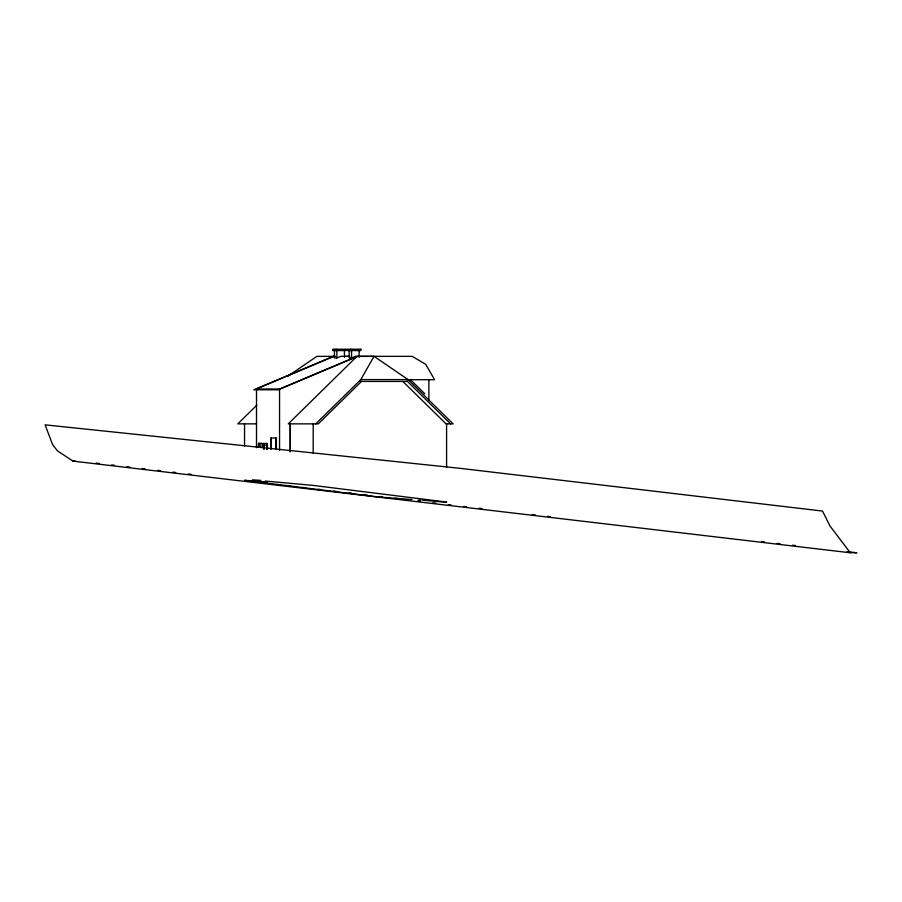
<?xml version="1.0" encoding="UTF-8"?>
<svg xmlns="http://www.w3.org/2000/svg" width="902" height="902" viewBox="0 0 902 902"><rect width="100%" height="100%" fill="white"/><g stroke="black" fill="none" stroke-linecap="round" stroke-linejoin="round"><path stroke-width="1.35" d="M315.734 423.861L360.811 379.584L374.037 356.358L408.076 379.584L453.154 423.861L446.05 423.861L402.844 381.422M256.822 405.167L237.801 423.861L256.777 423.861M287.411 376.484L316.906 356.358L333.943 356.358L333.379 356.594M361.488 381.422L318.282 423.861L288.279 423.861L356.989 356.358L279.552 388.987L256.506 388.987L256.506 447.708M333.176 356.358L253.834 389.788L278.414 389.788L357.756 356.358M256.506 388.987L333.943 356.358M334.45 350.562L334.45 357.959L336.841 357.959L340.674 356.358L349.277 356.358M349.164 350.562L349.164 357.959L351.555 357.959L355.388 356.358L374.037 356.358M332.996 356.346L335.318 356.346M345.534 356.346L349.705 356.346M358.038 356.346L412.203 356.346L425.733 364.363L434.606 379.697L406.599 379.697M360.811 379.584L408.076 379.584M359.706 381.422L407.411 381.422L450.605 423.861M261.512 443.344L258.468 443.344L258.468 447.279M267.026 445.16L263.835 445.16L263.835 449.14M847.102 551.629L856.9 552.791L850.18 552.622L829.964 525.956L822.523 511.062L460.73 468.409L45.1 424.842L52.541 444.472L57.311 450.774L73.017 461.125L75.396 461.125M260.734 480.383L252.38 479.864M418.404 500.182L420.941 500.182M412.045 499.539L377.961 496.946L244.543 480.326L267.24 482.006L264.557 481.476M446.591 502.301L422.587 500.182M96.232 463.098L99.017 463.425M111.589 464.913L114.374 465.24M126.945 466.717L129.73 467.044M142.302 468.533L145.087 468.86M157.658 470.337L160.443 470.675M172.868 472.141L175.665 472.468M188.236 473.945L191.032 474.272M287.456 485.648L290.252 485.975M302.824 487.463L305.62 487.79M318.203 489.267L320.988 489.606M333.571 491.083L336.378 491.41M348.973 492.898L351.769 493.225M364.363 494.713L367.159 495.04M379.753 496.528L382.549 496.855M395.144 498.344L397.94 498.671M417.536 500.982L420.332 501.309M432.926 502.797L435.722 503.124M448.317 504.613L451.113 504.94M463.707 506.428L466.503 506.755M479.097 508.243L481.893 508.57M532.27 514.512L535.066 514.839M547.661 516.327L550.457 516.654M761.75 541.572L764.546 541.899M777.141 543.387L779.937 543.714M792.531 545.203L795.327 545.53M73.017 461.125L850.439 552.791M446.591 502.042L313.186 485.411L265.549 481.07M410.478 379.697L424.786 393.757M290.207 423.861L290.252 451.71M446.591 423.861L446.591 467.135M428.867 379.697L428.867 400.567M359.131 350.562L359.131 357.316M351.555 350.562L351.555 357.959M350.754 349.209L350.754 350.562M344.429 350.562L344.429 357.316M336.841 350.562L336.841 357.959M336.051 349.209L336.051 350.562M313.186 423.861L313.186 453.244M290.286 423.861L290.286 451.598M279.552 388.987L279.552 450.323M276.395 449.061L276.395 438.011L270.701 438.011L270.701 449.027M275.764 438.011L275.764 449.061M271.333 438.011L271.333 449.027M267.409 448.993L267.409 443.48L262.719 443.48L262.719 447.606M267.026 443.48L267.026 449.14M266.778 445.16L266.778 449.14M264.094 445.16L264.094 449.14M263.102 443.48L263.102 447.606M260.881 443.344L260.881 447.279M259.099 443.344L259.099 447.279M244.543 423.861L244.543 445.904M346.165 349.209L332.737 349.209L332.737 350.562L346.165 350.562L346.165 349.209M360.879 349.209L347.45 349.209L347.45 350.562L360.879 350.562L360.879 349.209"/></g></svg>
